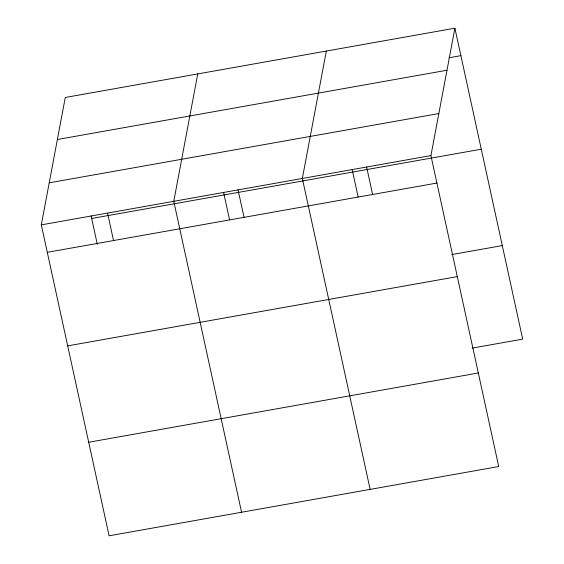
<?xml version="1.0" encoding="UTF-8"?>
<svg xmlns="http://www.w3.org/2000/svg" width="564" height="564" viewBox="0 0 564 564"><rect width="100%" height="100%" fill="white"/><g stroke="black" fill="none" stroke-linecap="round" stroke-linejoin="round"><path stroke-width="0.85" d="M454.901 28.2L430.917 155.593L498.717 466.527L109.099 535.8L41.306 224.867L65.283 97.473L454.901 28.2L522.694 339.133L472.124 348.122M197.752 73.919L173.775 201.313L241.568 512.246M326.33 51.063L302.346 178.457L370.139 489.39M448.888 57.789L460.887 55.653M57.373 139.512L446.984 70.239M49.216 182.828L438.834 113.554M41.306 224.867L430.917 155.593M91.671 218.472L481.282 149.199M47.291 252.327L436.91 183.053M451.729 254.576L502.298 245.587M67.687 345.873L457.305 276.6M88.703 442.254L478.321 372.98M366.635 167.029L372.621 194.481M352.147 169.489L358.154 197.019M238.057 189.885L244.05 217.337M223.577 192.345L229.576 219.875M107.541 213.093L113.526 240.546M91.107 215.899L97.297 244.29"/></g></svg>
